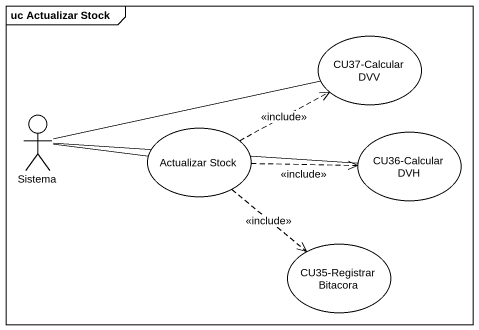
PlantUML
@startuml
mainframe uc Actualizar Stock
usecase "CU37-Calcular DVV" as CU37_Calcular_DVV
actor Sistema
usecase "Actualizar Stock" as Actualizar_Stock
usecase "CU36-Calcular DVH" as CU36_Calcular_DVH
usecase "CU35-Registrar Bitacora" as CU35_Registrar_Bitacora
Sistema -right- CU37_Calcular_DVV
Sistema -right- Actualizar_Stock
Sistema -right- CU36_Calcular_DVH
Actualizar_Stock .right.> CU37_Calcular_DVV : <<include>>
Actualizar_Stock .right.> CU36_Calcular_DVH : <<include>>
Actualizar_Stock ..> CU35_Registrar_Bitacora : <<include>>
@enduml
